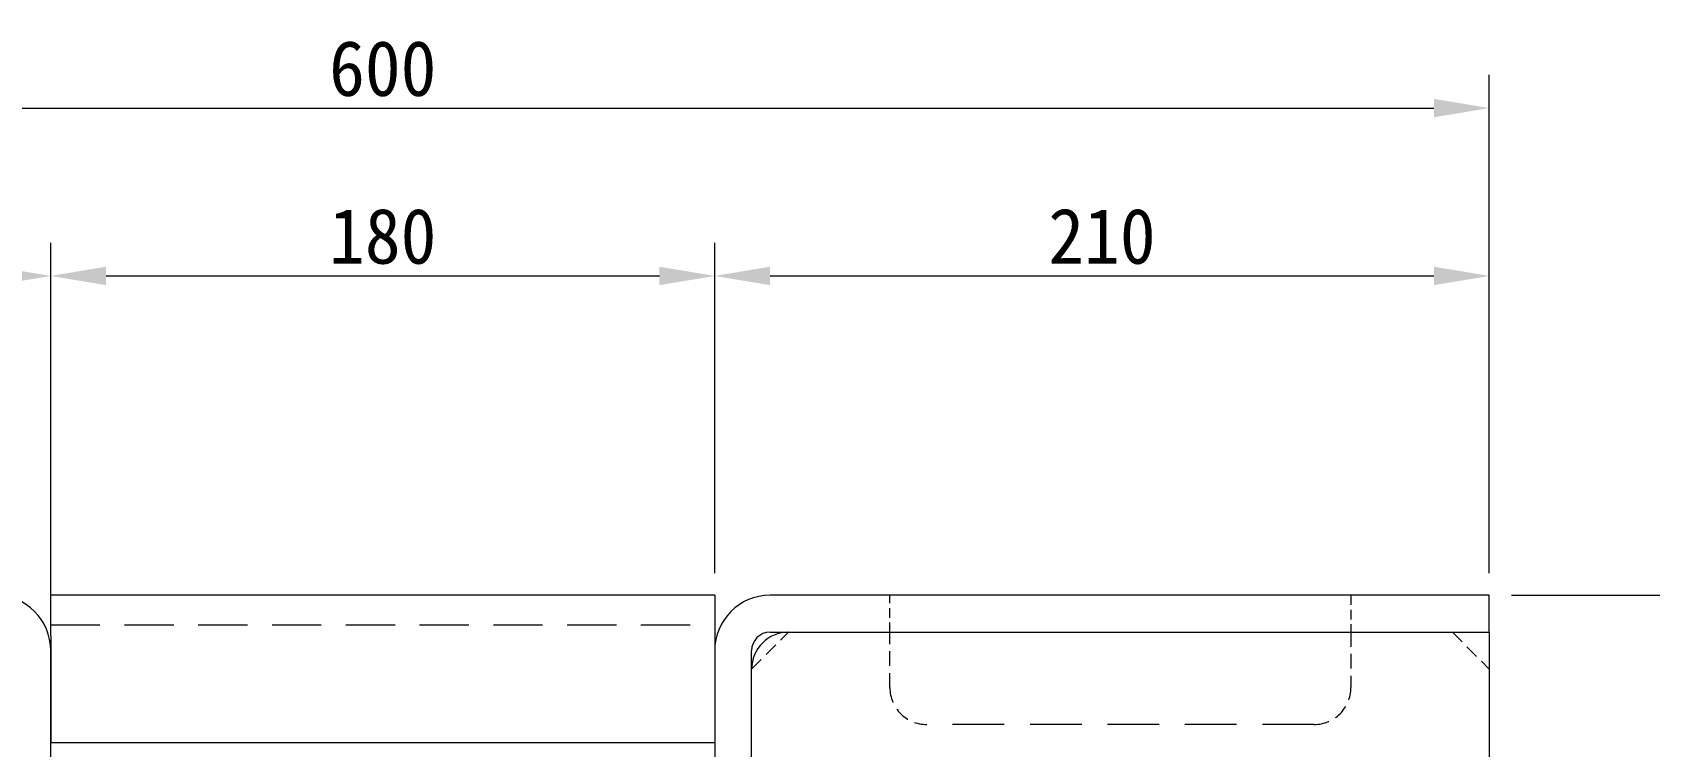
# Model space of a CAD drawing. Header units: millimetres. Extents: x 36 to 2484, y 36 to 1746.
# Drawn here: x 1164.2 to 1602.6, y 626.4 to 819.9 of the extents above; entities that cross this region are included whole.
import ezdxf

# ---------------------------------------------------------------- set-up
doc = ezdxf.new("R2010")
doc.units = ezdxf.units.MM
doc.header["$LTSCALE"] = 6
doc.linetypes.add('HIDDEN', pattern=[9.525, 6.35, -3.175])
doc.layers.add('가는실선_A4', color=7, linetype='Continuous', lineweight=5)
doc.layers.add('굵은실선_A3', color=7, linetype='Continuous', lineweight=18)
doc.layers.add('가는파선_A3', color=7, linetype='HIDDEN', lineweight=13, true_color=0x008000)
doc.styles.add('치수문자_A3(2.5)', font='')
doc.styles.get('치수문자_A3(2.5)').set_extended_font_data('GulimChe')
doc.dimstyles.new('치수_A3(2.5)', dxfattribs={"dimscale": 6, "dimtxt": 2.5, "dimasz": 2.5, "dimexe": 1.5, "dimexo": 1, "dimgap": 0.5, "dimtad": 1, "dimtoh": 1, "dimdec": 1, "dimrnd": 1e-08, "dimdsep": 46, "dimtxsty": '치수문자_A3(2.5)', "dimcen": 0.09, "dimdle": 10, "dimclrd": 8, "dimclre": 8, "dimclrt": 7, "dimadec": 1, "dimazin": 2, "dimtfac": 0.8, "dimtmove": 0, "dimatfit": 3, "dimfxl": 1, "dimtolj": 1, "dimtzin": 0, "dimlwd": -1, "dimlwe": -1, "dimarcsym": 0})

# ---------------------------------------------------------------- blocks, each defined once
blk = doc.blocks.new('*D24')
at = {"layer": 'Defpoints', "color": 0, "transparency": 16777216}
for p in [(1559.17, 667.43), (1623.78, 667.43), (1559.17, 617.43)]:
    blk.add_point(p, dxfattribs=at)
at = {"layer": '가는실선_A4', "color": 8, "transparency": 16777216}
for p, q in [((1565.17, 667.43), (1632.78, 667.43)), ((1623.78, 632.43), (1623.78, 652.43)), ((1565.17, 617.43), (1632.78, 617.43))]:
    blk.add_line(p, q, dxfattribs=at)
for points in [[(1621.28, 652.43), (1626.28, 652.43), (1623.78, 667.43)], [(1621.28, 632.43), (1626.28, 632.43), (1623.78, 617.43)]]:
    blk.add_solid(points, dxfattribs=at)
at = {"layer": '가는실선_A4', "color": 7, "transparency": 16777216, "insert": (1613.11, 642.43), "char_height": 15, "attachment_point": 5, "rotation": 90, "style": '치수문자_A3(2.5)'}
blk.add_mtext('\\A1;50', dxfattribs=at)
blk = doc.blocks.new('*D26')
at = {"layer": 'Defpoints', "color": 0, "transparency": 16777216}
for p in [(1169.17, 753.95), (959.17, 667.43), (1169.17, 656.43)]:
    blk.add_point(p, dxfattribs=at)
at = {"layer": '가는실선_A4', "color": 8, "transparency": 16777216}
for p, q in [((959.17, 673.43), (959.17, 762.95)), ((1169.17, 662.43), (1169.17, 762.95)), ((974.17, 753.95), (1154.17, 753.95))]:
    blk.add_line(p, q, dxfattribs=at)
for points in [[(974.17, 756.45), (974.17, 751.45), (959.17, 753.95)], [(1154.17, 756.45), (1154.17, 751.45), (1169.17, 753.95)]]:
    blk.add_solid(points, dxfattribs=at)
at = {"layer": '가는실선_A4', "color": 7, "transparency": 16777216, "insert": (1064.17, 764.65), "char_height": 15, "attachment_point": 5, "style": '치수문자_A3(2.5)'}
blk.add_mtext('\\A1;210', dxfattribs=at)
blk = doc.blocks.new('*D27')
at = {"layer": 'Defpoints', "color": 0, "transparency": 16777216}
for p in [(1349.17, 753.95), (1169.17, 667.43), (1349.17, 667.43)]:
    blk.add_point(p, dxfattribs=at)
at = {"layer": '가는실선_A4', "color": 8, "transparency": 16777216}
for p, q in [((1169.17, 673.43), (1169.17, 762.95)), ((1349.17, 673.43), (1349.17, 762.95)), ((1184.17, 753.95), (1334.17, 753.95))]:
    blk.add_line(p, q, dxfattribs=at)
for points in [[(1184.17, 756.45), (1184.17, 751.45), (1169.17, 753.95)], [(1334.17, 756.45), (1334.17, 751.45), (1349.17, 753.95)]]:
    blk.add_solid(points, dxfattribs=at)
at = {"layer": '가는실선_A4', "color": 7, "transparency": 16777216, "insert": (1259.17, 764.65), "char_height": 15, "attachment_point": 5, "style": '치수문자_A3(2.5)'}
blk.add_mtext('\\A1;180', dxfattribs=at)
blk = doc.blocks.new('*D28')
at = {"layer": 'Defpoints', "color": 0, "transparency": 16777216}
for p in [(1559.17, 753.95), (1349.17, 667.43), (1559.17, 667.43)]:
    blk.add_point(p, dxfattribs=at)
at = {"layer": '가는실선_A4', "color": 8, "transparency": 16777216}
for p, q in [((1349.17, 673.43), (1349.17, 762.95)), ((1559.17, 673.43), (1559.17, 762.95)), ((1364.17, 753.95), (1544.17, 753.95))]:
    blk.add_line(p, q, dxfattribs=at)
for points in [[(1364.17, 756.45), (1364.17, 751.45), (1349.17, 753.95)], [(1544.17, 756.45), (1544.17, 751.45), (1559.17, 753.95)]]:
    blk.add_solid(points, dxfattribs=at)
at = {"layer": '가는실선_A4', "color": 7, "transparency": 16777216, "insert": (1454.17, 764.65), "char_height": 15, "attachment_point": 5, "style": '치수문자_A3(2.5)'}
blk.add_mtext('\\A1;210', dxfattribs=at)
blk = doc.blocks.new('*D29')
at = {"layer": 'Defpoints', "color": 0, "transparency": 16777216}
for p in [(1559.17, 799.43), (959.17, 667.43), (1559.17, 667.43)]:
    blk.add_point(p, dxfattribs=at)
at = {"layer": '가는실선_A4', "color": 8, "transparency": 16777216}
for p, q in [((959.17, 673.43), (959.17, 808.43)), ((1559.17, 673.43), (1559.17, 808.43)), ((974.17, 799.43), (1544.17, 799.43))]:
    blk.add_line(p, q, dxfattribs=at)
for points in [[(974.17, 801.93), (974.17, 796.93), (959.17, 799.43)], [(1544.17, 801.93), (1544.17, 796.93), (1559.17, 799.43)]]:
    blk.add_solid(points, dxfattribs=at)
at = {"layer": '가는실선_A4', "color": 7, "transparency": 16777216, "insert": (1259.17, 810.1), "char_height": 15, "attachment_point": 5, "style": '치수문자_A3(2.5)'}
blk.add_mtext('\\A1;600', dxfattribs=at)

msp = doc.modelspace()

# ---------------------------------------------------------------- linework, layer by layer
at = {"layer": '가는파선_A3', "ltscale": 0.068789}
for p, q in [((1396.668, 657.429), (1396.668, 667.429)), ((1521.668, 667.429), (1521.668, 657.429))]:
    msp.add_line(p, q, dxfattribs=at)
at = {"layer": '가는파선_A3', "ltscale": 0.349956}
msp.add_line((1169.168, 659.429), (1349.168, 659.429), dxfattribs=at)
at = {"layer": '가는파선_A3', "ltscale": 0.097324}
for p, q in [((1359.168, 647.429), (1369.168, 657.429)), ((1549.168, 657.429), (1559.168, 647.429))]:
    msp.add_line(p, q, dxfattribs=at)
at = {"layer": '가는파선_A3', "ltscale": 0.103234}
for p, q in [((1396.668, 642.429), (1396.668, 657.429)), ((1521.668, 657.429), (1521.668, 642.429))]:
    msp.add_line(p, q, dxfattribs=at)
at = {"layer": '가는파선_A3', "ltscale": 0.367454}
msp.add_line((1511.668, 632.429), (1406.668, 632.429), dxfattribs=at)
at = {"layer": '가는파선_A3', "ltscale": 0.108111}
for centre, start, end in [((1406.668, 642.429), 180, 270), ((1511.668, 642.429), 270, 0)]:
    msp.add_arc(centre, 10, start, end, dxfattribs=at)
at = {"layer": '굵은실선_A3'}
for p, q in [((1349.168, 667.429), (1169.168, 667.429)), ((1169.168, 656.429), (1169.168, 667.429)), ((1349.168, 667.429), (1349.168, 656.429)), ((1559.168, 667.429), (1364.168, 667.429)), ((1559.168, 657.429), (1559.168, 667.429)), ((1169.168, 656.429), (1169.168, 627.429)), ((1349.168, 656.429), (1349.168, 627.429)), ((1364.168, 657.429), (1559.168, 657.429)), ((1369.168, 657.429), (1559.168, 657.429)), ((1559.168, 657.429), (1559.168, 628.429)), ((1169.168, 482.429), (1169.168, 652.429)), ((1349.168, 652.429), (1349.168, 482.429)), ((1359.168, 482.429), (1359.168, 652.429)), ((1359.168, 628.429), (1359.168, 647.429)), ((1349.168, 627.429), (1169.168, 627.429)), ((1559.168, 628.429), (1559.168, 617.429))]:
    msp.add_line(p, q, dxfattribs=at)
for centre, radius, start, end in [((1154.168, 652.429), 15, 0, 90), ((1364.168, 652.429), 15, 90, 180), ((1364.168, 652.429), 5, 90, 180), ((1369.168, 647.429), 10, 90, 180)]:
    msp.add_arc(centre, radius, start, end, dxfattribs=at)

# ---------------------------------------------------------------- dimensions: what is measured, and where the dimension line sits
at = {"layer": '가는실선_A4', "color": 8, "true_color": 0x808080}
for base, p1, p2, angle, picture, middle in [((1559.168, 799.429), (959.168, 667.429), (1559.168, 667.429), 180, '*D29', (1259.168, 799.429)), ((1169.168, 753.946), (959.168, 667.429), (1169.168, 656.429), 180, '*D26', (1064.168, 753.946)), ((1349.168, 753.946), (1169.168, 667.429), (1349.168, 667.429), 180, '*D27', (1259.168, 753.946)), ((1559.168, 753.946), (1349.168, 667.429), (1559.168, 667.429), 180, '*D28', (1454.168, 753.946)), ((1623.78, 667.429), (1559.168, 617.429), (1559.168, 667.429), 90, '*D24', (1623.78, 642.429))]:
    dim = msp.add_linear_dim(base=base, p1=p1, p2=p2, angle=angle, dimstyle='치수_A3(2.5)', override={"dimgap": 0.5, "dimtoh": 0, "dimdec": 1, "dimtol": 0, "dimlim": 0, "dimtp": 0, "dimtm": 0, "dimtdec": 2, "dimtofl": 0, "dimatfit": 1}, dxfattribs=at)
    dim.commit()
    dim.dimension.update_dxf_attribs({"geometry": picture, "text_midpoint": middle, "dimtype": 160})

doc.saveas('drawing.dxf')
